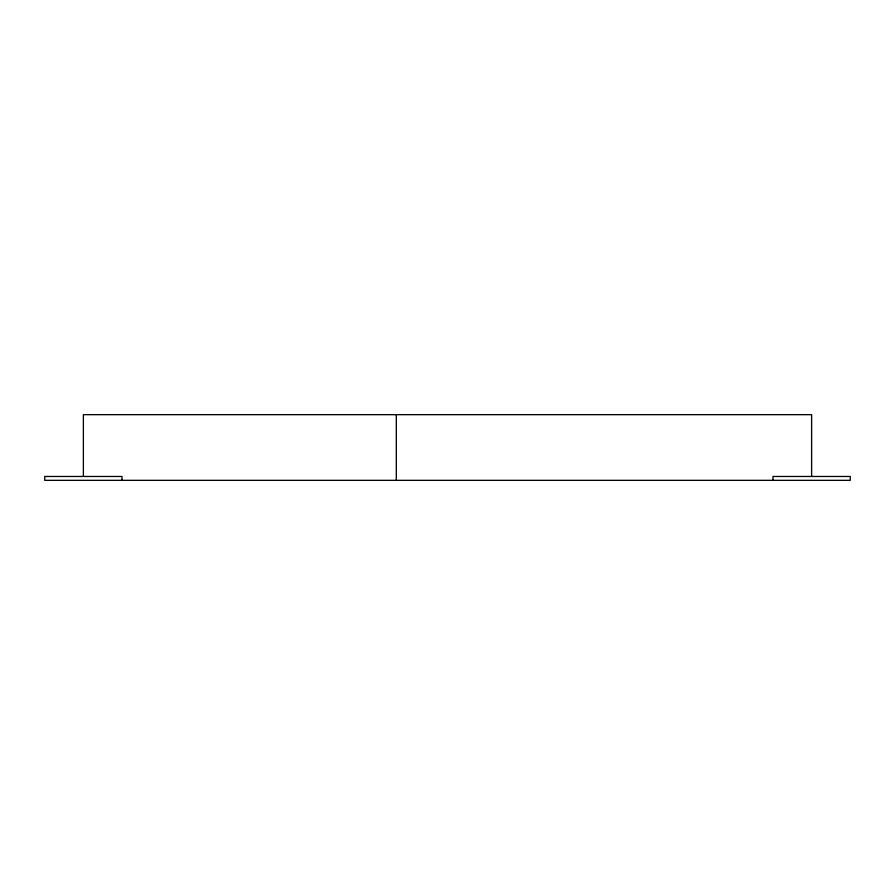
<?xml version="1.0" encoding="UTF-8"?>
<svg xmlns="http://www.w3.org/2000/svg" width="895" height="895" viewBox="0 0 895 895"><rect width="100%" height="100%" fill="white"/><g stroke="black" fill="none" stroke-linecap="round" stroke-linejoin="round"><path stroke-width="1.34" d="M811.62 476.151L811.62 414.665L83.38 414.665L83.38 476.151M772.989 480.335L772.989 476.476L850.25 476.476L850.25 480.335L44.75 480.335L44.75 476.476L122.011 476.476L122.011 480.335M396.306 414.665L396.306 480.335"/></g></svg>
